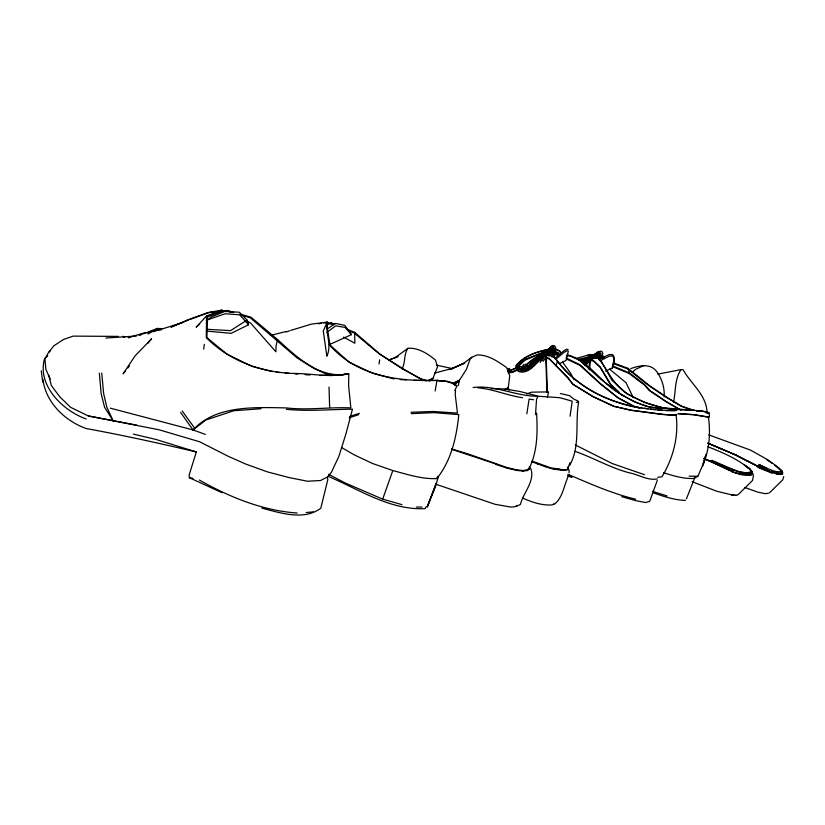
<?xml version="1.0" encoding="UTF-8"?>
<svg xmlns="http://www.w3.org/2000/svg" width="825" height="825" viewBox="0 0 825 825"><rect width="100%" height="100%" fill="white"/><g stroke="black" fill="none" stroke-linecap="round" stroke-linejoin="round"><path stroke-width="1.24" d="M272.436 371.652L251.914 366.393L226.762 353.987L206.91 337.642L207.56 316.862L222.296 311.2L221.884 310.087L206.518 315.954L206.312 337.631C230.227 361.866 263.794 373.302 297.423 373.508C313.16 373.993 329.206 377.087 344.84 374.354M569.106 472.735L569.126 470.095M664.146 396.846C664.795 387.812 661.908 378.603 656.535 371.343C650.162 363.031 639.2 365.63 630.743 368.6M567.951 469.662L568.178 466.96L567.951 469.662C555.803 471.591 543.242 466.001 531.95 461.742M529.299 466.785L529.413 469.023L527.495 470.498L523.091 471.127L516.419 470.363L507.293 468.198L507.323 467.61L467.651 453.802L451.636 448.986M455.513 390.173L455.245 394.762L457.483 413.108L433.135 411.458L410.984 412.263M598.744 354.307L598.898 351.801L596.877 352.275L594.753 354.657M535.518 414.645L536.559 398.97L537.704 397.413L537.219 396.237C515.501 396.237 495.258 384.801 473.127 387.492M782.275 474.179L776.954 472.653L776.531 471.632L771.581 470.302L759.155 464.619L766.394 468.559L758.959 464.949L758.639 465.393C766.477 468.353 773.489 475.344 782.399 474.354L781.904 472.797L782.399 474.354M708.025 443.159L736.137 455.163L765.641 470.24L757.855 467.228L772.221 473.313L771.581 470.302M589.493 369.847L590.659 359.03L589.648 360.69L588.895 369.084M673.561 402.301C675.84 391.586 674.541 378.696 681.099 369.59L683.121 369.734C691.164 384.337 707.211 395.392 707.025 413.469M757.917 466.548L736.137 455.163L707.984 443.293M704.003 458.721C719.008 463.124 736.055 478.552 752.07 473.199L751.451 470.673C739.128 459.484 723.226 452.739 707.84 446.748M555.38 348.397L554.183 352.182M704.065 458.587L731.806 470.879L731.847 471.745C738.189 473.859 745.326 476.716 752.018 474.612L752.214 472.808M203.693 349.15L204.291 344.365M752.018 474.612L752.307 471.725L751.451 470.673M532.568 363.175L532.733 362L538.777 356.245L537.952 355.719L531.898 361.453L531.238 362.278L531.651 363.34L538.601 357.452L538.777 356.245M749.729 475.334L749.894 474.22L740.293 472.612L740.056 471.57L745.47 472.797L751.307 472.147M732.363 469.765L732.435 469.229L711.954 460.319L711.562 460.752L722.463 465.857L740.293 472.612M537.952 355.719L537.271 356.617L537.756 357.895L539.034 357.576L539.261 355.926L546.996 351.058L552.915 349.202M570.065 416.202L572.22 401.177L559.752 397.691L538.653 396.278L519.967 391.504L504.374 388.895L491.195 388.668M379.036 363.98L379.634 359.865M722.463 465.857L722.545 465.321M523.834 367.579L523.896 364.392L522.833 365.867M525.504 367.311L525.535 364.114M290.885 330.361L311.365 324.122L327.205 322.193C325.411 333.455 332.124 345.149 326.844 356.235L323.276 331L327.205 322.193L328.164 322.688L326.989 326.494L329.99 345.025L349.088 362.237L372.374 373.147L394.041 378.964M526.824 413.851L529.124 399.083L533.558 399.754M752.07 473.199L752.307 471.725M507.746 371.456L507.932 368.548L507.561 368.961M509.19 372.415L509.572 368.383L508.757 369.425M319.801 375.447L339.776 375.055L348.81 373.859L348.604 385.461L350.873 407.87C329.288 406.952 307.859 410.438 286.316 407.911C255.214 407.364 215.882 404.951 193.04 429.949L110.282 408.148M435.157 390.947L436.982 380.346L447.686 381.459L454.358 383.295L455.647 384.326L454.781 384.419M548.934 356.245L552.265 354.585L552.441 353.585L558.845 354.173M458.401 385.409L459.113 381.686L454.565 383.955M554.153 355.008L553.812 356.658L553.988 355.668L551.781 356.678M547.336 397.485L548.615 391.896L531.486 392.174L526.721 393.948M516.419 470.363L516.553 469.786L522.998 470.57L527.35 469.796L529.413 469.023L529.238 468.363C537.622 451.162 537.611 431.887 536.611 413.15M783.75 476.572L782.698 479.851L769.529 492.803M239.91 314.057L251.058 317.223L277.602 339.58L276.045 345.892L275.901 351.78L250.614 323.08L247.314 321.286M540.189 362.381L544.108 355.162M706.066 454.214L703.9 462.433L697.847 476.303L693.784 478.459C683.42 478.912 673.303 475.85 663.537 472.704M605.581 371.085L612.398 368.012L613.986 362.185L613.955 358.009L612.542 356.039L609.551 356.049L600.249 360.793M612.666 365.351L613.944 360.68L613.924 356.513L612.511 354.544L609.531 354.533L603.261 357.194L599.187 359.948M677.067 414.336L675.861 415.047L671.282 415.161L662.362 414.253L631.032 410.138L613.717 406.251L592.762 396.557L572.643 384.161L568.095 378.036L556.112 365.733L557.432 360.968L554.317 356.689L547.707 354.637L545.583 355.771M705.231 456.596L702.477 466.022C709.263 450.708 710.748 433.723 708.448 417.244L693.949 414.758L678.48 413.727M438.312 476.902L435.311 487.121L427.237 506.901L436.25 483.244L427.237 506.901M133.413 434.115L155.873 439.416L196.309 451.945L189.111 475.221L189.348 477.706L221.987 492.721M327.082 324.132L330.866 323.792L331.155 322.853L334.692 324.287M524.246 368.466L526.897 363.98L536.126 357.338M524.886 368.393C526.628 362.835 532.455 359.618 537.188 356.802M657.288 480.377L649.77 501.229L645.697 502.549L635.869 500.682L621.751 496.702M566.28 357.648L567.414 354.276M526.412 368.858L527.123 366.764L531.774 362.33M328.628 474.323L345.087 482.945L382.676 499.135L392.824 470.549C407.22 474.344 421.73 479.284 436.796 478.582C451.358 460.453 456.493 437.332 458.803 414.635L433.909 412.644L411.252 413.645M694.99 477.232L686.421 498.847M568.198 467.497L570.013 462.722M568.765 475.252C563.97 484.708 563.021 497.918 554.111 504.405M428.711 380.521L433.012 378.273L437.528 366.774L435.476 360.143C428.123 353.77 417.904 347.418 407.911 348.294L395.154 357.648L389.163 359.906M780.584 474.571L780.718 473.498L782.698 473.117L782.141 471.23C779.945 467.27 756.834 452.853 771.952 463.217M436.796 478.582L437.755 476.2M451.461 449.213L495.856 463.98M454.874 390.534L457.102 385.481L454.616 385.461M569.57 465.548C580.594 446.119 574.891 423.194 578.624 402.105L576.304 402.342M539.344 357.978L540.076 357.112M771.519 472.199L765.569 470.085L747.563 460.979M401.971 368.95C405.735 362.577 403.528 354.368 407.911 348.294M547.975 350.285L551.193 346.046L553.266 345.417L554.936 346.077L555.741 347.861L555.483 350.274L552.276 354.472L550.182 355.152L548.512 354.523M541.87 360.814L544.851 355.812M543.211 361.257L547.728 354.379M118.449 336.394L73.054 336.126L63.277 339.58L53.893 345.809L48.562 352.461L44.911 359.184L45.891 369.476L50.181 378.995M768.508 493.185L765.311 493.701L757.597 492.071L744.82 487.493M426.051 506.859L425.04 508.613C390.081 510.438 359.236 489.472 328.206 476.365M509.438 370.91L510.201 369.951L510.345 370.569M452.915 383.78L459.401 380.263L466.496 369.28L470.044 359.164L471.797 357.277L477.283 354.915C488.214 354.75 498.042 361.494 506.622 367.589L509.747 375.726L508.262 387.812L509.097 390.101M585.018 365.609L588.297 360.783L595.33 355.307L600.579 354.265M585.977 365.434L588.132 362.268L594.866 357.05L599.878 356.049M584.368 363.938L586.977 360.102L594.083 354.616L599.424 353.564M583.852 364.299L585.987 361.175L592.855 355.936M553.142 348.129L545.913 350.357L537.199 356.431L542.675 353.069M545.511 357.235L548.501 353.482M585.585 362.484L586.864 360.845M584.471 362.691L588.875 358.256L593.928 354.925M125.493 370.879L123.1 373.828L135.125 355.823L151.594 338.735L147.665 343.571M127.885 367.929L129.473 365.97M48.799 375.22L51.367 385.595L59.833 396.877L70.599 407.313L88.347 415.965L158.988 429.763L199.64 441.777L228.381 456.359L245.778 464.083L267.465 471.9L289.049 477.562L307.436 481.233L320.492 480.532L327.381 477.097L331.454 472.22L338.92 456.235L345.964 433.795L352.461 409.179C330.412 409.365 308.354 411.541 286.327 409.313M517.718 366.981L524.875 360.236L542.262 352.956M548.986 352.811L550.223 351.368M551.791 351.687L552.059 351.368C538.983 354.131 532.393 374.87 518.183 370.58L516.687 368.734L515.862 365.784C523.916 355.286 537.879 351.553 550.265 348.934M707.994 443.221L736.137 455.163M207.044 320.554L211.2 316.965L224.802 311.448L239.312 312.221L247.046 320.069L248.552 324.751L231.237 333.341L206.456 331.052M595.918 353.997L597.166 352.605L598.971 352.172M206.518 315.954L196.123 327.174L199.753 324.029M555.617 359.452L564.114 352.306L567.012 350.738L568.322 351.264L566.136 360.36L559.309 363.763M554.534 358.658L563.898 350.697L566.806 349.14L568.126 349.656M536.353 360.195L526.381 369.26M531.238 362.278L532.96 360.659M534.683 359.04L537.271 356.617M531.651 363.34L535.951 359.298M598.568 358.71L600.002 357.369L601.198 353.781L599.476 351.986L597.96 352.471M599.435 359.69L602.487 355.699L602.797 353.42L602.095 351.739L600.579 351.12L598.661 351.728M550.987 349.253L553.4 348.49L552.049 348.181M549.264 348.336L552.41 346.438L553.709 346.964L554.348 348.346L554.132 350.243L551.626 353.523L548.697 353.543L546.15 354.967M550.337 349.212L551.162 348.459M594.753 357.483L597.537 355.946M632.27 372.281L635.405 369.487L643.913 365.434M48.562 352.461L50.315 350.965M587.503 360.03L595.341 354.399M528.505 366.011L536.642 359.948M510.613 372.89L517.347 369.208M47.644 355.998L44.643 358.38C36.754 385.337 62.731 410.654 86.202 419.007M180.603 412.387L193.04 429.949L205.899 419.987L233.774 410.737L261.04 408.736M529.238 468.363L527.35 469.796L527.495 470.498M141.261 334.795L138.94 335.053L157.585 329.536L157.513 328.443L148.222 334.001L147.727 332.31L151.367 330.722L157.513 328.443L162.195 328.639M326.875 332.341L335.754 325.834L345.128 327.453L351.419 334.641L330.124 344.283M471.797 357.277L463.382 363.412L449.852 369.59L464.63 363.103M553.781 503.848L552.255 504.91C542.046 505.673 532.042 502.219 522.833 498.166M537.199 359.401L544.046 354.781M540.427 358.823L542.334 357.534M327.174 328.979L335.517 323.452L344.798 325.37L351.419 334.641M247.046 320.069L230.546 330.639L206.57 329.257M582.254 361.907L589.37 357.545M582.914 363.237L587.297 360.546M581.12 361.556L588.369 357.142L596.722 353.904L597.578 354.358M505.055 389.647L508.262 387.812L505.178 389.586M339.776 375.055L329.443 375.53M516.574 506.22L520.42 504.405C523.256 492.752 535.776 480.305 530.527 468.053M453.853 383.842L459.174 380.954L453.461 383.852M533.899 362.041L536.023 360.907M429.175 380.738L432.486 378.964L429.144 380.624M522.906 367.919L527.309 365.568M550.12 351.007C538.065 353.523 532.115 372.56 519.193 369.301L517.172 365.166C525.298 354.668 539.478 351.161 551.915 348.593M551.162 353.028C538.56 355.699 532.187 375.623 518.482 371.498L516.997 369.693L516.202 366.908M429.557 380.841L431.836 379.675M549.099 355.245L551.327 354.142M536.157 361.164L529.702 364.33M428.484 380.511L433.012 378.273M453.802 382.975L459.401 380.263M519.863 369.043L526.422 365.898M521.101 369.146L525.473 367.053M512.335 372.426L518.007 369.94M516.842 505.787L514.728 506.777L510.52 507.055L494.804 504.219L436.002 484.275M548.068 350.295L549.625 349.573M736.395 495.382L731.631 495.041L736.395 495.382L738.334 494.484L752.575 480.428L753.493 475.014M216.81 312.427L227.514 310.53L233.712 312.293M464.65 363.093L452.347 368.404L434.816 373.024M170.909 327.071L187.574 319.945L207.395 312.716L221.884 310.087M516.697 367.713L511.438 370.095L508.344 373.24L510.83 370.239L516.997 367.507M171.414 327.03L188.482 320.038M594.392 357.555L598.455 356.204M594.113 357.4L597.578 356.049L597.413 356.782L598.672 357.008M388.761 360.061L396.825 357.039M395.154 357.648L398.145 356.544M189.626 319.574L209.23 312.5L215.325 311.84M286.12 332.021L289.699 330.784M518.327 368.806L523.215 368.002M518.739 366.939L523.524 366.455M209.21 319.213L225.246 313.758L239.662 314.81L248.552 324.751M182.48 322.606L153.233 331.743M349.243 417.77L358.669 414.676M550.739 352.316L552.987 350.254L552.76 348.459M598.393 353.935L599.857 353.935L600.023 355.627L598.713 357.328L597.248 357.349M349.604 416.419L359.329 413.346M546.624 352.832L553.42 350.718M532.084 461.093L553.193 468.724L565.28 469.982L568.085 469.116M749.543 475.107L751.843 474.396M145.736 332.423L128.164 337.693L130.587 337.332M578.562 359.277L592.206 356.111M578.562 360.247L589.473 357.503M576.056 358.473L587.534 355.266L599.074 353.76M271.033 335.342L285.955 331.495M597.682 354.007L598.878 353.719M657.267 478.923C647.604 480.872 638.189 474.282 628.836 472.694C610.098 467.734 593.216 457.638 575.128 451.399M454.358 383.295L453.234 383.563L455.647 384.326M580.449 361.113L582.79 360.566M681.099 369.59L657.938 374.127M545.088 351.45L525.257 359.277L520.678 363.041L518.317 365.898L518.935 368.032L520.101 369.445L523.793 370.043M593.34 357.442L598.269 356.472M508.293 372.518L513.088 371.601M318.801 323.782L321.203 323.328M323.606 322.874L327.205 322.193M216.604 312.376L227.514 310.53L229.721 311.726M242.086 315.377L250.315 317.811L297.041 357.875L314.521 368.754L326.989 374.385L339.281 374.911L348.81 373.859C320.183 379.562 296.948 357.287 277.602 339.58M218.635 311.767L222.296 311.2M325.617 323.07L328.164 322.688M587.049 355.472L596.382 354.234M221.42 311.18L227.514 310.53M327.329 323.256L331.155 322.853M306.209 512.521L313.387 511.882M105.868 338.033L136.465 336.022M657.752 477.283L662.011 476.778C673.179 457.937 679.047 436.322 675.995 414.367M674.891 415.13L662.021 414.47L630.929 410.324L613.759 406.282L593 396.547L573.035 384.244L568.477 378.397L549.646 359.226L546.232 357.937L545.758 356.41L546.934 392.246M697.847 476.303L689.164 476.128M345.974 374.003L348.006 373.983M416.357 507.055L422.029 507.066M680.202 409.716L694.619 410.396M665.919 410.613L674.943 410.603L675.881 409.613L673.654 409.148M593.165 358.132L598.692 358.411L601.827 362.206L611.954 380.253L626.907 393.772L644.82 402.652L662.537 407.777L703.034 411.108L707.85 412.376L709.067 412.871L709.469 417.141L694.103 414.655L678.305 413.624M400.197 379.562L406.385 379.912M413.799 380.325L436.868 380.511L447.686 381.459M707.19 412.768L709.067 412.871M520.554 369.064L522.039 369.157M305.147 374.663L310.056 374.993M776.531 471.632L781.842 472.024L782.698 473.117M552.265 354.585L557.36 354.998M567.538 355.812L570.085 356.018L579.614 360.308L601.095 379.428L618.967 393.164L634.528 401.95L648.398 406.931L676.964 409.561L675.912 410.53C632.033 410.881 584.636 397.702 557.432 360.968M520.018 366.465L522.545 366.671M685.431 500.393C674.458 500.084 663.97 496.547 653.689 492.968M276.179 372.199L279.995 372.539M285.079 373.003L288.894 373.343M295.247 373.921L297.784 374.148M567.806 354.998C588.978 360.442 600.6 382.903 619.451 393.226C632.528 401.455 646.934 408.262 662.661 408.581M297.186 513.026C262.453 510.634 229.412 497.062 199.372 480.047M695.743 410.51L702.467 411.19M157.585 329.536L161.226 329.928M436.384 365.124L452.688 368.651M733.538 495.32L716.698 491.226L692.103 481.687M678.996 409.654C660.743 408.849 643.242 402.858 627.474 393.793C613.769 385.688 608.417 370.992 599.063 359.236M650.44 409.045L655.277 409.602M657.7 409.881L662.527 410.448M444.892 381.521L436.982 380.346C397.743 381.676 356.524 376.025 329.257 344.633M632.012 406.56L641.85 407.901M644.315 408.231L648.007 408.736M780.388 474.354L776.903 474.014M477.871 387.812C493.35 389.101 507.323 395.536 522.596 397.722M552.822 468.084L560.319 469.363L560.412 470.033M136.682 425.092L88.347 415.965M613.326 363.65L627.619 368.847L649.244 385.956L666.569 397.454L681.13 406.251L693.227 410.52M189.348 477.706L193.029 478.366M613.542 362.948L627.928 368.321L649.718 385.801L667.178 397.526L681.883 406.292L694.062 410.365M696.352 410.788L698.651 411.211M196.309 451.945C159.844 443.407 123.296 435.27 86.439 428.598C65.154 421.162 45.602 402.445 42.962 379.335M560.371 393.515L569.683 395.691L573.736 399.011L578.284 401.177M507.323 467.61L516.553 469.786M261.865 508.159C280.263 512.872 303.868 520.926 320.791 508.231L327.793 479.696L327.381 477.097M771.932 471.333L776.954 472.653M635.673 499.197C612.222 493.69 590.174 483.79 568.116 474.375M630.816 406.24C601.033 399.052 572.55 382.893 554.699 357.503L551.347 356.524M703.591 411.51L705.829 412.139M382.676 499.135L402.002 504.653M447.181 381.81L452.028 383.213M226.792 310.86L231.495 312.252M426.917 380.707L421.008 378.923L402.373 368.476L379.696 353.894L354.698 332.382L346.459 329.041M638.993 407.818L634.229 406.364L618.265 397.836L600.703 383.842L580.099 364.763L566.414 358.132M639.571 408.138L633.662 406.302L617.781 397.784L600.301 383.842L579.779 365.228L566.125 358.896M644.572 474.736L612.294 463.578L575.355 444.964M124.895 336.982L122.708 336.301L123.709 337.126M652.4 491.318L667.064 495.938M567.724 475.932L571.962 477.314L567.94 474.757M495.681 464.413L507.293 468.198M708.716 434.878L750.513 450.099L767.827 459.803M426.092 380.83L420.389 378.84L401.754 368.383L379.067 353.791L354.245 333.022L348.397 330.712M392.824 470.549L372.549 463.506L354.307 454.895L341.498 447.49M732.435 469.229L740.376 472.075M193.04 429.949L205.363 434.393M330.866 323.792L333.207 324.71M554.245 352.089L557.556 353.42M554.544 351.172L559.01 352.997M555.132 348.944L559.113 350.573L560.701 352.605M555.277 349.305L559.969 351.244M545.933 357.029L549.254 358.401L556.112 365.733M612.542 365.826L629.527 372.993L644.768 384.687L649.595 390.349L666.342 401.579L681.244 410.211M704.024 458.659L731.816 471.044M706.953 412.459L708.056 412.974M736.024 455.297L747.491 461.123M343.633 337.105L354.853 343.231L354.698 332.382M679.429 409.582L665.734 401.517L649.1 390.359L644.325 384.945L629.217 373.529L612.315 366.517L612.398 368.012M538.137 355.204L539.261 355.926M594.949 356.782L595.918 357.411M531.898 361.453L532.733 362M596.681 355.719L597.671 356.4M782.141 471.23L781.461 470.766L781.842 472.024M601.023 356.812L603.065 358.225M600.497 356.885L602.59 358.339M744.202 464.774L749.966 468.817L744.769 465.548M745.81 466.29L749.997 469.26L752.926 473.746L750.317 471.096M774.788 465.259L782.255 471.745M600.847 356.843L602.807 358.421M601.91 355.596L603.57 356.947M602.209 355.596L604.653 357.607M609.51 369.022L626.02 382.707L633.311 397.702M619.369 392.391L611.005 384.739L600.445 367.331L593.361 361.03L590.978 360.69L590.772 359.7L593 360.185L599.899 366.795L610.376 384.646L622.493 395.752M750.472 471.116L752.07 472.612M780.357 471.508L782.564 473.581M745.47 472.797L746.13 473.942M739.757 473.736L740.396 474.571M594.701 357.06L595.753 358.452M596.815 355.977L597.413 356.782L597.248 355.606M595.238 356.874L596.279 358.267M562.526 362.062L570.673 373.261L574.076 379.799M182.17 410.922L194.525 428.031M627.928 368.321L629.527 372.993M523.39 366.187L523.597 366.805M544.923 466.012L545.067 466.63M554.761 351.625L555.318 353.894M553.204 354.43L553.73 356.565M151.367 330.722L151.532 331.516M522.998 470.57L523.091 471.127M546.232 357.937L547.305 391.679M41.25 370.786L42.756 382.202M565.28 469.982L565.342 470.508M101.733 373.086L103.651 393.628L106.796 407.065L113.334 421.142L104.589 407.282L101.166 393.793L99.361 373.168M537.467 463.351L537.539 464.124M329.01 387.08L329.66 407.602"/></g></svg>
